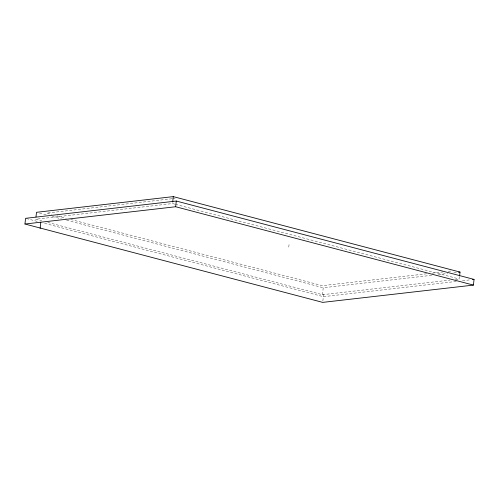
<?xml version="1.0" encoding="UTF-8"?>
<svg xmlns="http://www.w3.org/2000/svg" width="499" height="499" viewBox="0 0 499 499"><rect width="100%" height="100%" fill="white"/><g stroke="black" fill="none" stroke-linecap="round" stroke-linejoin="round"><path stroke-width="0.37" stroke-dasharray="2.5 1.87" d="M288.778 247.111L289.164 243.643M47.773 222.417L322.46 294.697L323.227 287.761L432.203 275.261M322.865 300.953L323.732 293.106M455.4 279.452L459.261 279.01L459.517 276.696M171.868 198.764L46.663 213.123L51.933 214.508M172.642 198.671L175.729 198.315M426.695 273.789L322.36 285.671L70.764 219.466M432.103 273.171L442.919 271.943M448.333 271.325L451.42 270.969M438.384 274.556L447.659 273.489M453.847 272.778L456.934 272.423M322.46 294.697L449.986 280.076M456.273 281.436L323.34 296.68L42.914 222.891M462.454 280.725L470.956 279.752M174.787 204.153L172.529 203.561L35.728 219.248L41.754 220.832M175.542 204.353L459.261 279.01M57.204 215.899L66.242 218.275M39.508 213.098L47.031 215.081M52.301 216.466L61.333 218.843M66.598 220.227L323.227 287.761M26.335 218.525L37.643 221.5"/><path stroke-width="0.75" d="M24.95 224.026L25.58 218.331L176.29 201.041L474.05 279.396L473.42 285.097L322.71 302.382L24.95 224.026L175.66 206.742L473.42 285.097M35.984 216.934L36.496 212.306L173.296 196.618L460.028 272.074L459.604 275.928M40.126 228.367L40.806 222.211M172.698 202.014L173.296 196.618M175.66 206.742L176.29 201.041M458.481 272.248L460.028 272.074M472.503 279.577L474.05 279.396"/></g></svg>
